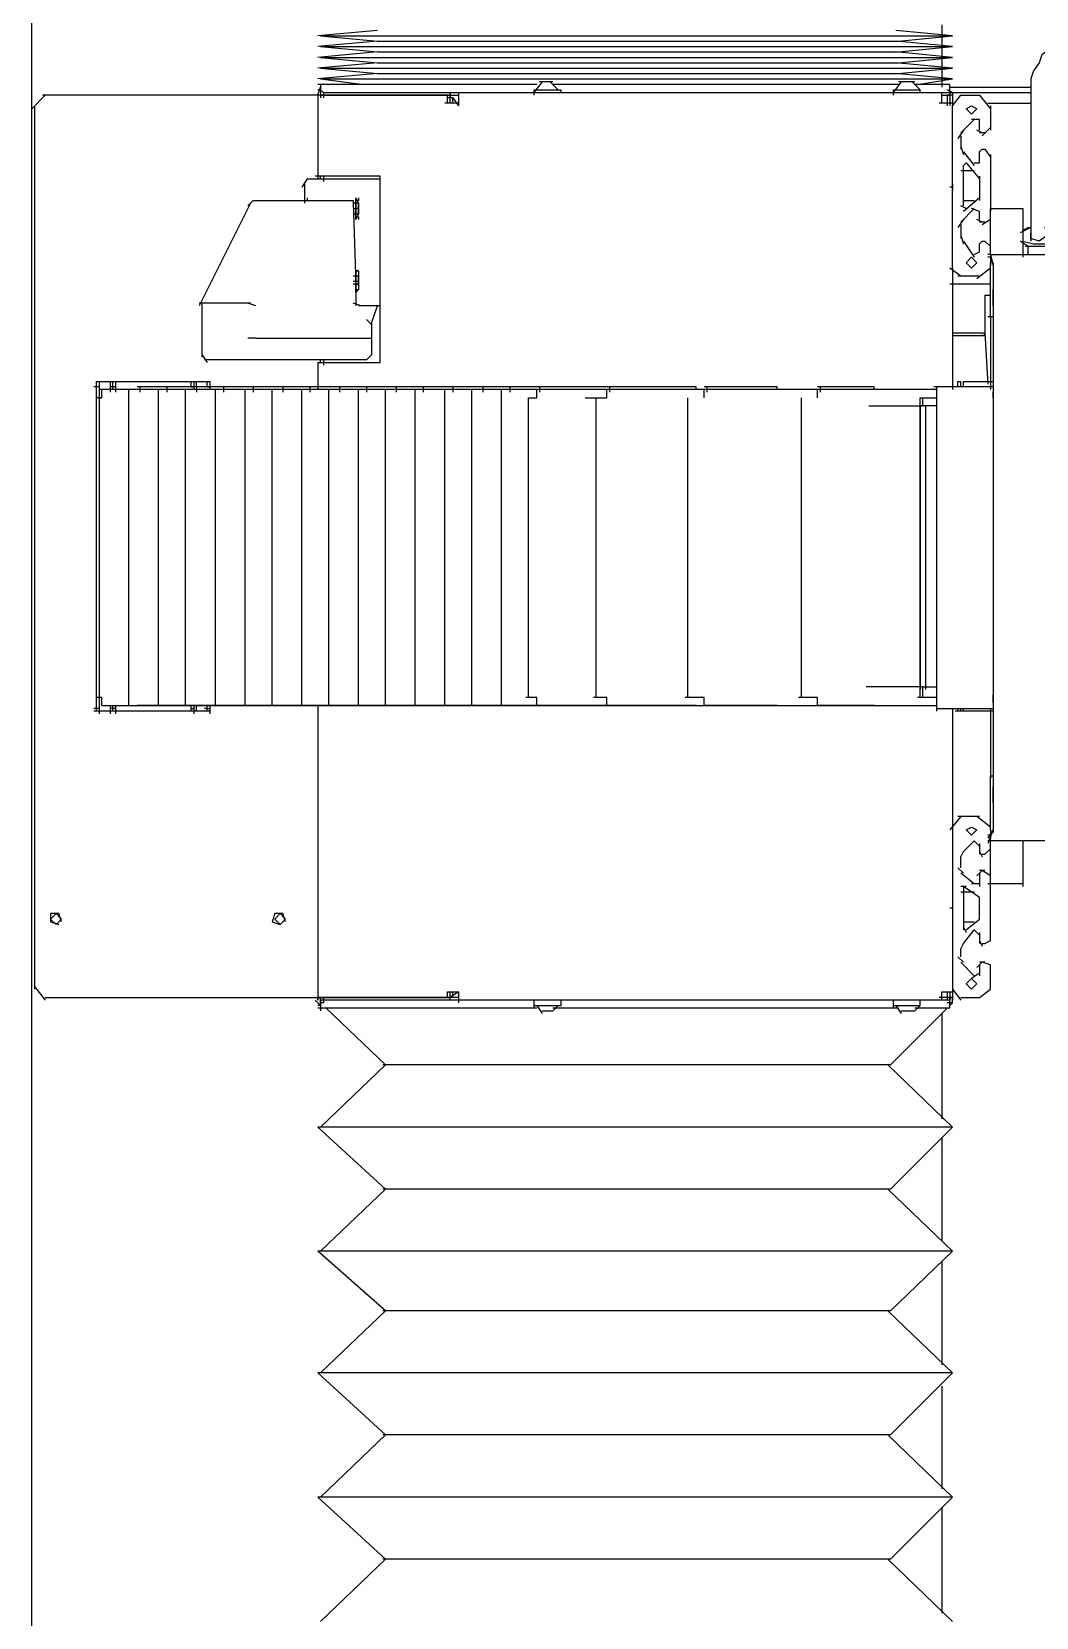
# Model space of a CAD drawing. Header units: inches. Extents: x 13215 to 16529, y 27038 to 34809.
# Drawn here: x 15402 to 15848, y 30274 to 30977 of the extents above; entities that cross this region are included whole.
import ezdxf

# ---------------------------------------------------------------- set-up
doc = ezdxf.new("R2010")
doc.units = ezdxf.units.IN
doc.header["$MEASUREMENT"] = 0
doc.layers.add('MAQUINAS', color=181, linetype='Continuous')

msp = doc.modelspace()

# ---------------------------------------------------------------- linework, layer by layer
at = {"layer": 'MAQUINAS'}
for points in [[(15402.16, 29249.44), (15402.16, 31038.9)], [(15805.81, 30980.21), (15805.81, 30974.22)], [(15555.47, 30977.81), (15529.12, 30975.42)], [(15555.47, 30973.02), (15529.12, 30970.63)], [(15530.32, 30975.42), (15810.6, 30975.42)], [(15530.32, 30975.42), (15555.47, 30973.02)], [(15555.47, 30973.02), (15786.64, 30973.02)], [(15810.6, 30975.42), (15785.44, 30977.81)], [(15810.6, 30970.63), (15785.44, 30973.02)], [(15786.64, 30973.02), (15810.6, 30975.42)], [(15805.81, 30975.42), (15805.81, 30969.43)], [(15871.68, 30975.42), (15868.09, 30975.42), (15863.3, 30974.22), (15859.71, 30973.02), (15856.11, 30971.82), (15853.72, 30969.43), (15850.12, 30967.03), (15848.93, 30963.44), (15846.53, 30959.85), (15845.33, 30956.25), (15845.33, 30951.46)], [(15555.47, 30968.23), (15529.12, 30965.83)], [(15530.32, 30970.63), (15810.6, 30970.63)], [(15530.32, 30970.63), (15555.47, 30968.23)], [(15530.32, 30965.83), (15810.6, 30965.83)], [(15530.32, 30965.83), (15555.47, 30963.44)], [(15555.47, 30968.23), (15786.64, 30968.23)], [(15810.6, 30965.83), (15785.44, 30968.23)], [(15786.64, 30968.23), (15810.6, 30970.63)], [(15786.64, 30963.44), (15810.6, 30965.83)], [(15805.81, 30969.43), (15805.81, 30964.64)], [(15805.81, 30964.64), (15805.81, 30959.85)], [(15555.47, 30963.44), (15529.12, 30961.04)], [(15555.47, 30958.65), (15529.12, 30956.25)], [(15530.32, 30961.04), (15810.6, 30961.04)], [(15530.32, 30961.04), (15555.47, 30958.65)], [(15555.47, 30963.44), (15786.64, 30963.44)], [(15555.47, 30958.65), (15786.64, 30958.65)], [(15810.6, 30961.04), (15785.44, 30963.44)], [(15810.6, 30956.25), (15785.44, 30958.65)], [(15786.64, 30958.65), (15810.6, 30961.04)], [(15805.81, 30959.85), (15805.81, 30955.06)], [(15626.14, 30953.86), (15529.12, 30953.86)], [(15529.12, 30949.07), (15530.32, 30952.66)], [(15530.32, 30951.46), (15529.12, 30951.46)], [(15530.32, 30956.25), (15810.6, 30956.25)], [(15530.32, 30956.25), (15549.48, 30953.86)], [(15530.32, 30953.86), (15530.32, 30950.26)], [(15530.32, 30951.46), (15530.32, 30949.07)], [(15530.32, 30951.46), (15530.32, 30951.46), (15531.52, 30950.26)], [(15530.32, 30950.26), (15530.32, 30949.07), (15531.52, 30949.07)], [(15530.32, 30950.26), (15530.32, 30947.87)], [(15531.52, 30950.26), (15587.81, 30950.26)], [(15531.52, 30950.26), (15531.52, 30947.87)], [(15587.81, 30950.26), (15587.81, 30947.87)], [(15587.81, 30950.26), (15591.41, 30950.26)], [(15591.41, 30950.26), (15591.41, 30944.28)], [(15591.41, 30950.26), (15805.81, 30950.26)], [(15628.54, 30955.06), (15624.94, 30950.26)], [(15624.94, 30951.46), (15636.92, 30951.46)], [(15624.94, 30951.46), (15624.94, 30949.07)], [(15633.33, 30955.06), (15627.34, 30955.06)], [(15635.72, 30951.46), (15632.13, 30955.06)], [(15786.64, 30953.86), (15633.33, 30953.86)], [(15636.92, 30950.26), (15636.92, 30951.46)], [(15787.84, 30955.06), (15784.25, 30950.26)], [(15784.25, 30951.46), (15796.22, 30951.46)], [(15784.25, 30951.46), (15784.25, 30949.07)], [(15793.83, 30955.06), (15786.64, 30955.06)], [(15796.22, 30951.46), (15792.63, 30955.06)], [(15809.4, 30953.86), (15793.83, 30953.86)], [(15795.03, 30953.86), (15810.6, 30956.25)], [(15796.22, 30950.26), (15796.22, 30951.46)], [(15805.81, 30955.06), (15805.81, 30952.66)], [(15805.81, 30945.47), (15805.81, 30950.26)], [(15805.81, 30950.26), (15809.4, 30950.26)], [(15810.6, 30950.26), (15808.2, 30951.46)], [(15809.4, 30951.46), (15809.4, 30953.86)], [(15809.4, 30952.66), (15845.33, 30952.66)], [(15809.4, 30950.26), (15809.4, 30951.46)], [(15809.4, 30950.26), (15809.4, 30947.87)], [(15809.4, 30950.26), (15810.6, 30950.26)], [(15810.6, 30950.26), (15810.6, 30947.87)], [(15810.6, 30950.26), (15845.33, 30950.26)], [(15845.33, 30951.46), (15845.33, 30884.39)], [(15408.15, 30949.07), (15402.16, 30943.08)], [(15403.36, 30944.28), (15403.36, 30552.61)], [(15530.32, 30949.07), (15406.95, 30949.07)], [(15586.62, 30949.07), (15527.92, 30949.07)], [(15529.12, 30949.07), (15527.92, 30949.07)], [(15530.32, 30949.07), (15529.12, 30949.07)], [(15531.52, 30949.07), (15529.12, 30949.07)], [(15530.32, 30949.07), (15529.12, 30949.07)], [(15529.12, 30949.07), (15529.12, 30911.94)], [(15531.52, 30949.07), (15587.81, 30949.07)], [(15591.41, 30945.47), (15585.42, 30945.47)], [(15587.81, 30949.07), (15586.62, 30949.07)], [(15586.62, 30949.07), (15587.81, 30949.07)], [(15586.62, 30945.47), (15586.62, 30949.07)], [(15589.01, 30947.87), (15586.62, 30947.87)], [(15587.81, 30945.47), (15587.81, 30949.07)], [(15587.81, 30949.07), (15591.41, 30949.07)], [(15589.01, 30945.47), (15589.01, 30947.87)], [(15589.01, 30947.87), (15591.41, 30944.28)], [(15810.6, 30945.47), (15804.61, 30945.47)], [(15805.81, 30949.07), (15809.4, 30949.07)], [(15808.2, 30949.07), (15808.2, 30944.28)], [(15810.6, 30949.07), (15808.2, 30949.07)], [(15810.6, 30949.07), (15808.2, 30949.07)], [(15810.6, 30949.07), (15809.4, 30949.07)], [(15809.4, 30949.07), (15809.4, 30944.28)], [(15810.6, 30945.47), (15809.4, 30945.47)], [(15810.6, 30949.07), (15810.6, 30944.28)], [(15810.6, 30944.28), (15814.19, 30949.07)], [(15810.6, 30909.54), (15810.6, 30944.28)], [(15814.19, 30949.07), (15822.57, 30949.07)], [(15818.98, 30944.28), (15821.38, 30943.08), (15818.98, 30940.68), (15816.59, 30943.08), (15818.98, 30944.28)], [(15822.57, 30949.07), (15827.37, 30943.08)], [(15826.17, 30945.47), (15845.33, 30945.47)], [(15827.37, 30944.28), (15827.37, 30933.5)], [(15820.18, 30938.29), (15814.19, 30932.3)], [(15822.57, 30938.29), (15818.98, 30938.29)], [(15822.57, 30933.5), (15822.57, 30938.29)], [(15815.39, 30933.5), (15812.99, 30929.9)], [(15814.19, 30931.1), (15814.19, 30925.11)], [(15823.77, 30932.3), (15821.38, 30933.5)], [(15824.97, 30932.3), (15822.57, 30932.3)], [(15827.37, 30934.69), (15823.77, 30931.1)], [(15814.19, 30926.31), (15815.39, 30922.72)], [(15815.39, 30923.91), (15820.18, 30917.92)], [(15822.57, 30923.91), (15823.77, 30925.11)], [(15822.57, 30919.12), (15822.57, 30923.91)], [(15823.77, 30925.11), (15824.97, 30925.11)], [(15824.97, 30925.11), (15827.37, 30921.52)], [(15827.37, 30922.72), (15827.37, 30897.56)], [(15820.18, 30915.53), (15814.19, 30915.53)], [(15815.39, 30917.92), (15816.59, 30919.12)], [(15815.39, 30899.96), (15815.39, 30917.92)], [(15816.59, 30919.12), (15822.57, 30911.94)], [(15820.18, 30919.12), (15822.57, 30919.12)], [(15524.33, 30911.94), (15521.94, 30908.34)], [(15523.13, 30909.54), (15523.13, 30901.16)], [(15524.33, 30911.94), (15549.48, 30911.94)], [(15556.67, 30913.13), (15527.92, 30913.13)], [(15530.32, 30911.94), (15530.32, 30913.13)], [(15530.32, 30911.94), (15530.32, 30913.13)], [(15531.52, 30913.13), (15531.52, 30910.74)], [(15549.48, 30911.94), (15556.67, 30911.94)], [(15556.67, 30830.49), (15556.67, 30913.13)], [(15810.6, 30908.34), (15809.4, 30908.34)], [(15810.6, 30909.54), (15810.6, 30907.14)], [(15810.6, 30908.34), (15810.6, 30909.54)], [(15810.6, 30872.41), (15810.6, 30908.34)], [(15822.57, 30913.13), (15822.57, 30909.54)], [(15822.57, 30910.74), (15822.57, 30904.75)], [(15499.18, 30901.16), (15476.42, 30855.64)], [(15500.38, 30902.35), (15497.98, 30899.96)], [(15500.38, 30902.35), (15518.34, 30902.35)], [(15518.34, 30902.35), (15544.69, 30902.35)], [(15523.13, 30902.35), (15524.33, 30902.35)], [(15524.33, 30903.55), (15524.33, 30902.35)], [(15544.69, 30902.35), (15544.69, 30899.96)], [(15545.89, 30901.16), (15544.69, 30901.16)], [(15547.09, 30901.16), (15544.69, 30901.16)], [(15547.09, 30901.16), (15544.69, 30901.16)], [(15547.09, 30901.16), (15544.69, 30901.16)], [(15544.69, 30901.16), (15545.89, 30865.22)], [(15547.09, 30903.55), (15547.09, 30902.35), (15545.89, 30902.35), (15545.89, 30898.76)], [(15545.89, 30893.97), (15545.89, 30903.55), (15547.09, 30901.16), (15547.09, 30896.36), (15545.89, 30893.97)], [(15547.09, 30901.16), (15545.89, 30901.16)], [(15545.89, 30901.16), (15545.89, 30897.56)], [(15545.89, 30901.16), (15545.89, 30897.56)], [(15547.09, 30898.76), (15547.09, 30901.16)], [(15822.57, 30903.55), (15815.39, 30897.56)], [(15815.39, 30902.35), (15820.18, 30902.35)], [(15822.57, 30905.95), (15822.57, 30902.35)], [(15545.89, 30898.76), (15544.69, 30898.76)], [(15547.09, 30898.76), (15544.69, 30898.76)], [(15547.09, 30898.76), (15544.69, 30898.76)], [(15545.89, 30896.36), (15544.69, 30896.36)], [(15547.09, 30898.76), (15545.89, 30898.76)], [(15545.89, 30898.76), (15545.89, 30895.17)], [(15545.89, 30898.76), (15545.89, 30895.17)], [(15547.09, 30896.36), (15545.89, 30896.36)], [(15545.89, 30896.36), (15547.09, 30896.36)], [(15545.89, 30896.36), (15547.09, 30896.36)], [(15545.89, 30896.36), (15545.89, 30895.17), (15547.09, 30895.17), (15547.09, 30893.97)], [(15547.09, 30896.36), (15547.09, 30898.76)], [(15815.39, 30893.97), (15812.99, 30890.38)], [(15816.59, 30898.76), (15814.19, 30899.96)], [(15820.18, 30898.76), (15814.19, 30892.77)], [(15822.57, 30897.56), (15818.98, 30898.76)], [(15823.77, 30892.77), (15821.38, 30893.97)], [(15822.57, 30893.97), (15822.57, 30897.56)], [(15827.37, 30893.97), (15823.77, 30891.57)], [(15827.37, 30898.76), (15841.74, 30898.76)], [(15827.37, 30878.4), (15827.37, 30898.76)], [(15841.74, 30898.76), (15841.74, 30877.2)], [(15814.19, 30891.57), (15814.19, 30885.58)], [(15814.19, 30886.78), (15815.39, 30883.19)], [(15824.97, 30892.77), (15822.57, 30892.77)], [(15845.33, 30890.38), (15840.54, 30887.98)], [(15841.74, 30884.39), (15846.53, 30883.19), (15852.52, 30883.19), (15856.11, 30885.58), (15854.91, 30887.98), (15851.32, 30890.38)], [(15841.74, 30889.18), (15844.13, 30890.38)], [(15844.13, 30890.38), (15845.33, 30890.38)], [(15852.52, 30886.78), (15848.93, 30884.39), (15845.33, 30885.58), (15845.33, 30887.98)], [(15845.33, 30886.78), (15845.33, 30884.39)], [(15815.39, 30884.39), (15820.18, 30877.2)], [(15820.18, 30878.4), (15822.57, 30879.6)], [(15822.57, 30883.19), (15823.77, 30884.39)], [(15822.57, 30879.6), (15822.57, 30883.19)], [(15823.77, 30884.39), (15824.97, 30884.39)], [(15824.97, 30884.39), (15827.37, 30881.99)], [(15844.13, 30881.99), (15840.54, 30884.39)], [(15852.52, 30881.99), (15842.94, 30881.99)], [(15844.13, 30878.4), (15844.13, 30881.99)], [(15818.98, 30877.2), (15821.38, 30874.8), (15818.98, 30872.41), (15816.59, 30874.8), (15818.98, 30877.2)], [(15827.37, 30878.4), (15826.17, 30878.4)], [(15827.37, 30877.2), (15826.17, 30877.2)], [(15827.37, 30878.4), (15987.87, 30878.4)], [(15827.37, 30878.4), (15828.56, 30873.61)], [(15827.37, 30878.4), (15827.37, 30876)], [(15827.37, 30878.4), (15827.37, 30876)], [(15827.37, 30877.2), (15828.56, 30873.61)], [(15827.37, 30877.2), (15827.37, 30873.61)], [(15827.37, 30850.85), (15827.37, 30874.8)], [(15828.56, 30874.8), (15828.56, 30622.08)], [(15828.56, 30874.8), (15828.56, 30622.08)], [(15545.89, 30868.82), (15544.69, 30868.82)], [(15547.09, 30868.82), (15544.69, 30868.82)], [(15547.09, 30868.82), (15544.69, 30868.82)], [(15547.09, 30868.82), (15544.69, 30868.82)], [(15545.89, 30866.42), (15544.69, 30866.42)], [(15547.09, 30866.42), (15544.69, 30866.42)], [(15547.09, 30866.42), (15544.69, 30866.42)], [(15545.89, 30866.42), (15544.69, 30866.42)], [(15547.09, 30871.21), (15545.89, 30871.21), (15545.89, 30867.62)], [(15545.89, 30866.42), (15545.89, 30871.21), (15547.09, 30871.21), (15547.09, 30862.83), (15545.89, 30861.63), (15545.89, 30865.22)], [(15547.09, 30868.82), (15545.89, 30868.82)], [(15545.89, 30868.82), (15545.89, 30865.22)], [(15545.89, 30868.82), (15545.89, 30865.22)], [(15545.89, 30867.62), (15545.89, 30862.83), (15547.09, 30862.83)], [(15547.09, 30866.42), (15545.89, 30866.42)], [(15545.89, 30866.42), (15545.89, 30864.03)], [(15545.89, 30866.42), (15545.89, 30864.03)], [(15547.09, 30866.42), (15547.09, 30868.82)], [(15547.09, 30865.22), (15547.09, 30866.42)], [(15814.19, 30868.82), (15809.4, 30872.41)], [(15810.6, 30872.41), (15810.6, 30818.51)], [(15822.57, 30868.82), (15812.99, 30868.82)], [(15827.37, 30872.41), (15821.38, 30867.62)], [(15545.89, 30865.22), (15544.69, 30865.22)], [(15547.09, 30865.22), (15545.89, 30865.22)], [(15545.89, 30865.22), (15547.09, 30865.22)], [(15545.89, 30865.22), (15547.09, 30865.22)], [(15545.89, 30865.22), (15545.89, 30855.64)], [(15827.37, 30865.22), (15809.4, 30865.22)], [(15824.97, 30860.43), (15827.37, 30860.43)], [(15824.97, 30860.43), (15824.97, 30842.47)], [(15828.56, 30855.64), (15828.56, 30862.83)], [(15828.56, 30856.84), (15828.56, 30861.63)], [(15499.18, 30856.84), (15476.42, 30856.84)], [(15477.62, 30856.84), (15476.42, 30856.84)], [(15477.62, 30856.84), (15477.62, 30840.07)], [(15499.18, 30856.84), (15497.98, 30856.84)], [(15501.57, 30855.64), (15497.98, 30856.84)], [(15548.29, 30855.64), (15544.69, 30856.84)], [(15549.48, 30855.64), (15547.09, 30855.64)], [(15556.67, 30855.64), (15548.29, 30855.64)], [(15553.08, 30848.45), (15555.47, 30855.64)], [(15550.68, 30849.65), (15553.08, 30847.26)], [(15553.08, 30841.27), (15553.08, 30848.45)], [(15828.56, 30850.85), (15826.17, 30850.85)], [(15827.37, 30850.85), (15827.37, 30820.91)], [(15477.62, 30841.27), (15477.62, 30832.88)], [(15501.57, 30841.27), (15497.98, 30841.27)], [(15501.57, 30841.27), (15551.88, 30841.27)], [(15551.88, 30841.27), (15553.08, 30841.27)], [(15553.08, 30834.08), (15553.08, 30841.27)], [(15810.6, 30843.66), (15824.97, 30843.66)], [(15810.6, 30842.47), (15824.97, 30842.47)], [(15824.97, 30842.47), (15823.77, 30842.47)], [(15824.97, 30842.47), (15824.97, 30843.66)], [(15824.97, 30843.66), (15826.17, 30820.91)], [(15477.62, 30834.08), (15480.01, 30830.49)], [(15501.57, 30831.69), (15478.82, 30831.69)], [(15550.68, 30831.69), (15500.38, 30831.69)], [(15529.12, 30830.49), (15529.12, 30818.51)], [(15529.12, 30830.49), (15556.67, 30830.49)], [(15530.32, 30830.49), (15530.32, 30831.69)], [(15530.32, 30830.49), (15530.32, 30831.69)], [(15531.52, 30831.69), (15531.52, 30829.29)], [(15550.68, 30831.69), (15553.08, 30834.08)], [(15432.1, 30819.71), (15429.71, 30819.71)], [(15430.91, 30822.1), (15432.1, 30822.1)], [(15430.91, 30819.71), (15430.91, 30822.1)], [(15432.1, 30819.71), (15430.91, 30819.71)], [(15430.91, 30677.17), (15430.91, 30819.71)], [(15432.1, 30822.1), (15436.89, 30822.1)], [(15432.1, 30822.1), (15432.1, 30813.72)], [(15432.1, 30819.71), (15432.1, 30813.72)], [(15445.28, 30818.51), (15432.1, 30818.51)], [(15433.3, 30814.92), (15433.3, 30818.51)], [(15436.89, 30822.1), (15438.09, 30822.1)], [(15436.89, 30822.1), (15436.89, 30817.31)], [(15439.29, 30819.71), (15436.89, 30819.71)], [(15438.09, 30822.1), (15439.29, 30822.1)], [(15438.09, 30818.51), (15438.09, 30822.1)], [(15439.29, 30822.1), (15472.83, 30822.1)], [(15439.29, 30822.1), (15439.29, 30817.31)], [(15439.29, 30819.71), (15439.29, 30817.31)], [(15458.45, 30818.51), (15444.08, 30818.51)], [(15445.28, 30814.92), (15445.28, 30818.51)], [(15462.05, 30819.71), (15448.87, 30819.71)], [(15450.07, 30819.71), (15450.07, 30817.31)], [(15470.43, 30818.51), (15457.26, 30818.51)], [(15458.45, 30814.92), (15458.45, 30818.51)], [(15475.22, 30819.71), (15460.85, 30819.71)], [(15462.05, 30819.71), (15462.05, 30817.31)], [(15483.61, 30818.51), (15469.23, 30818.51)], [(15470.43, 30814.92), (15470.43, 30818.51)], [(15472.83, 30819.71), (15471.63, 30819.71)], [(15472.83, 30822.1), (15474.03, 30822.1)], [(15472.83, 30819.71), (15472.83, 30822.1)], [(15472.83, 30819.71), (15474.03, 30819.71)], [(15474.03, 30822.1), (15475.22, 30822.1)], [(15474.03, 30822.1), (15474.03, 30818.51)], [(15487.2, 30819.71), (15474.03, 30819.71)], [(15475.22, 30822.1), (15480.01, 30822.1)], [(15475.22, 30819.71), (15475.22, 30822.1)], [(15475.22, 30819.71), (15475.22, 30817.31)], [(15480.01, 30819.71), (15478.82, 30819.71)], [(15480.01, 30819.71), (15478.82, 30819.71)], [(15480.01, 30822.1), (15481.21, 30822.1)], [(15480.01, 30819.71), (15480.01, 30822.1)], [(15481.21, 30819.71), (15480.01, 30819.71)], [(15480.01, 30819.71), (15481.21, 30819.71)], [(15481.21, 30822.1), (15481.21, 30818.51)], [(15496.78, 30818.51), (15482.41, 30818.51)], [(15483.61, 30814.92), (15483.61, 30818.51)], [(15500.38, 30819.71), (15486, 30819.71)], [(15487.2, 30819.71), (15487.2, 30817.31)], [(15508.76, 30818.51), (15495.59, 30818.51)], [(15496.78, 30814.92), (15496.78, 30818.51)], [(15513.55, 30819.71), (15499.18, 30819.71)], [(15500.38, 30819.71), (15500.38, 30817.31)], [(15521.94, 30818.51), (15507.56, 30818.51)], [(15508.76, 30814.92), (15508.76, 30818.51)], [(15525.53, 30819.71), (15512.35, 30819.71)], [(15513.55, 30819.71), (15513.55, 30817.31)], [(15533.91, 30818.51), (15520.74, 30818.51)], [(15521.94, 30814.92), (15521.94, 30818.51)], [(15538.7, 30819.71), (15524.33, 30819.71)], [(15525.53, 30819.71), (15525.53, 30817.31)], [(15547.09, 30818.51), (15532.72, 30818.51)], [(15533.91, 30814.92), (15533.91, 30818.51)], [(15550.68, 30819.71), (15537.51, 30819.71)], [(15538.7, 30819.71), (15538.7, 30817.31)], [(15559.07, 30818.51), (15545.89, 30818.51)], [(15547.09, 30814.92), (15547.09, 30818.51)], [(15563.86, 30819.71), (15549.48, 30819.71)], [(15550.68, 30819.71), (15550.68, 30817.31)], [(15572.24, 30818.51), (15557.87, 30818.51)], [(15559.07, 30814.92), (15559.07, 30818.51)], [(15575.84, 30819.71), (15562.66, 30819.71)], [(15563.86, 30819.71), (15563.86, 30817.31)], [(15585.42, 30818.51), (15571.04, 30818.51)], [(15572.24, 30814.92), (15572.24, 30818.51)], [(15589.01, 30819.71), (15574.64, 30819.71)], [(15575.84, 30819.71), (15575.84, 30817.31)], [(15597.4, 30818.51), (15584.22, 30818.51)], [(15585.42, 30814.92), (15585.42, 30818.51)], [(15602.19, 30819.71), (15587.81, 30819.71)], [(15589.01, 30819.71), (15589.01, 30817.31)], [(15610.57, 30818.51), (15596.2, 30818.51)], [(15597.4, 30814.92), (15597.4, 30818.51)], [(15614.16, 30819.71), (15600.99, 30819.71)], [(15602.19, 30819.71), (15602.19, 30817.31)], [(15622.55, 30818.51), (15609.37, 30818.51)], [(15610.57, 30814.92), (15610.57, 30818.51)], [(15627.34, 30819.71), (15612.97, 30819.71)], [(15614.16, 30819.71), (15614.16, 30817.31)], [(15626.14, 30818.51), (15621.35, 30818.51)], [(15652.49, 30818.51), (15624.94, 30818.51)], [(15658.48, 30819.71), (15626.14, 30819.71)], [(15626.14, 30814.92), (15626.14, 30818.51)], [(15627.34, 30819.71), (15627.34, 30817.31)], [(15657.28, 30818.51), (15651.29, 30818.51)], [(15693.22, 30818.51), (15656.09, 30818.51)], [(15696.81, 30819.71), (15657.28, 30819.71)], [(15657.28, 30814.92), (15657.28, 30818.51)], [(15658.48, 30819.71), (15658.48, 30817.31)], [(15701.6, 30818.51), (15692.02, 30818.51)], [(15696.81, 30818.51), (15696.81, 30819.71)], [(15743.52, 30818.51), (15699.21, 30818.51)], [(15732.74, 30819.71), (15700.4, 30819.71)], [(15700.4, 30814.92), (15700.4, 30818.51)], [(15701.6, 30819.71), (15701.6, 30817.31)], [(15732.74, 30818.51), (15732.74, 30819.71)], [(15751.91, 30818.51), (15742.32, 30818.51)], [(15796.22, 30818.51), (15749.51, 30818.51)], [(15775.86, 30819.71), (15750.71, 30819.71)], [(15750.71, 30814.92), (15750.71, 30818.51)], [(15751.91, 30819.71), (15751.91, 30817.31)], [(15775.86, 30818.51), (15775.86, 30819.71)], [(15803.41, 30818.51), (15795.03, 30818.51)], [(15828.56, 30819.71), (15802.21, 30819.71)], [(15803.41, 30819.71), (15803.41, 30675.98)], [(15812.99, 30822.1), (15814.19, 30822.1)], [(15812.99, 30819.71), (15812.99, 30822.1)], [(15814.19, 30819.71), (15814.19, 30822.1)], [(15815.39, 30822.1), (15827.37, 30822.1)], [(15815.39, 30819.71), (15815.39, 30822.1)], [(15827.37, 30822.1), (15828.56, 30822.1)], [(15827.37, 30822.1), (15827.37, 30818.51)], [(15828.56, 30814.92), (15828.56, 30817.31)], [(15828.56, 30817.31), (15828.56, 30813.72)], [(15433.3, 30814.92), (15430.91, 30814.92)], [(15432.1, 30814.92), (15432.1, 30810.13)], [(15432.1, 30814.92), (15433.3, 30814.92)], [(15432.1, 30814.92), (15432.1, 30680.77)], [(15445.28, 30681.97), (15445.28, 30814.92)], [(15458.45, 30681.97), (15458.45, 30814.92)], [(15470.43, 30681.97), (15470.43, 30814.92)], [(15483.61, 30681.97), (15483.61, 30814.92)], [(15496.78, 30681.97), (15496.78, 30814.92)], [(15508.76, 30681.97), (15508.76, 30814.92)], [(15521.94, 30681.97), (15521.94, 30814.92)], [(15533.91, 30681.97), (15533.91, 30814.92)], [(15547.09, 30681.97), (15547.09, 30814.92)], [(15559.07, 30681.97), (15559.07, 30814.92)], [(15572.24, 30681.97), (15572.24, 30814.92)], [(15585.42, 30681.97), (15585.42, 30814.92)], [(15597.4, 30681.97), (15597.4, 30814.92)], [(15610.57, 30681.97), (15610.57, 30814.92)], [(15622.55, 30681.97), (15622.55, 30814.92)], [(15622.55, 30814.92), (15626.14, 30814.92)], [(15647.7, 30814.92), (15657.28, 30814.92)], [(15652.49, 30681.97), (15652.49, 30814.92)], [(15693.22, 30681.97), (15693.22, 30814.92)], [(15743.52, 30681.97), (15743.52, 30814.92)], [(15773.47, 30811.32), (15797.42, 30811.32)], [(15796.22, 30681.97), (15796.22, 30814.92)], [(15796.22, 30814.92), (15803.41, 30814.92)], [(15796.22, 30814.92), (15797.42, 30814.92)], [(15796.22, 30811.32), (15796.22, 30685.56)], [(15803.41, 30811.32), (15796.22, 30811.32)], [(15797.42, 30811.32), (15797.42, 30814.92)], [(15798.62, 30811.32), (15798.62, 30685.56)], [(15798.62, 30811.32), (15798.62, 30685.56)], [(15432.1, 30686.76), (15432.1, 30680.77)], [(15797.42, 30686.76), (15772.27, 30686.76)], [(15797.42, 30686.76), (15803.41, 30686.76)], [(15797.42, 30681.97), (15797.42, 30686.76)], [(15828.56, 30683.16), (15828.56, 30678.37)], [(15828.56, 30679.57), (15828.56, 30683.16)], [(15432.1, 30677.17), (15429.71, 30677.17)], [(15432.1, 30675.98), (15429.71, 30675.98)], [(15433.3, 30681.97), (15430.91, 30681.97)], [(15430.91, 30675.98), (15430.91, 30677.17)], [(15432.1, 30677.17), (15430.91, 30677.17)], [(15436.89, 30675.98), (15430.91, 30675.98)], [(15432.1, 30681.97), (15432.1, 30674.78)], [(15432.1, 30681.97), (15432.1, 30675.98)], [(15433.3, 30678.37), (15433.3, 30681.97)], [(15433.3, 30678.37), (15445.28, 30678.37)], [(15438.09, 30675.98), (15435.7, 30675.98)], [(15436.89, 30678.37), (15436.89, 30674.78)], [(15439.29, 30677.17), (15436.89, 30677.17)], [(15439.29, 30675.98), (15436.89, 30675.98)], [(15438.09, 30675.98), (15438.09, 30678.37)], [(15472.83, 30675.98), (15438.09, 30675.98)], [(15439.29, 30678.37), (15439.29, 30674.78)], [(15439.29, 30678.37), (15439.29, 30675.98)], [(15445.28, 30678.37), (15445.28, 30681.97)], [(15445.28, 30678.37), (15450.07, 30678.37)], [(15445.28, 30678.37), (15458.45, 30678.37)], [(15493.19, 30678.37), (15448.87, 30678.37)], [(15450.07, 30678.37), (15448.87, 30678.37)], [(15458.45, 30678.37), (15458.45, 30681.97)], [(15458.45, 30678.37), (15462.05, 30678.37)], [(15458.45, 30678.37), (15470.43, 30678.37)], [(15505.17, 30678.37), (15460.85, 30678.37)], [(15462.05, 30678.37), (15460.85, 30678.37)], [(15470.43, 30678.37), (15470.43, 30681.97)], [(15470.43, 30678.37), (15475.22, 30678.37)], [(15470.43, 30678.37), (15483.61, 30678.37)], [(15474.03, 30675.98), (15471.63, 30675.98)], [(15472.83, 30675.98), (15472.83, 30678.37)], [(15472.83, 30677.17), (15472.83, 30678.37)], [(15472.83, 30677.17), (15474.03, 30677.17)], [(15475.22, 30675.98), (15472.83, 30675.98)], [(15474.03, 30678.37), (15474.03, 30674.78)], [(15518.34, 30678.37), (15474.03, 30678.37)], [(15475.22, 30678.37), (15474.03, 30678.37)], [(15480.01, 30675.98), (15474.03, 30675.98)], [(15475.22, 30675.98), (15475.22, 30678.37)], [(15480.01, 30677.17), (15478.82, 30677.17)], [(15481.21, 30675.98), (15478.82, 30675.98)], [(15480.01, 30675.98), (15480.01, 30678.37)], [(15480.01, 30677.17), (15480.01, 30678.37)], [(15480.01, 30677.17), (15481.21, 30677.17)], [(15481.21, 30678.37), (15481.21, 30675.98)], [(15481.21, 30677.17), (15481.21, 30674.78)], [(15483.61, 30678.37), (15483.61, 30681.97)], [(15483.61, 30678.37), (15487.2, 30678.37)], [(15483.61, 30678.37), (15496.78, 30678.37)], [(15531.52, 30678.37), (15486, 30678.37)], [(15487.2, 30678.37), (15486, 30678.37)], [(15493.19, 30678.37), (15491.99, 30678.37)], [(15496.78, 30678.37), (15496.78, 30681.97)], [(15496.78, 30678.37), (15500.38, 30678.37)], [(15496.78, 30678.37), (15508.76, 30678.37)], [(15543.5, 30678.37), (15499.18, 30678.37)], [(15500.38, 30678.37), (15499.18, 30678.37)], [(15505.17, 30678.37), (15503.97, 30678.37)], [(15508.76, 30678.37), (15508.76, 30681.97)], [(15508.76, 30678.37), (15513.55, 30678.37)], [(15508.76, 30678.37), (15521.94, 30678.37)], [(15556.67, 30678.37), (15512.35, 30678.37)], [(15513.55, 30678.37), (15512.35, 30678.37)], [(15518.34, 30678.37), (15517.14, 30678.37)], [(15521.94, 30678.37), (15521.94, 30681.97)], [(15521.94, 30678.37), (15525.53, 30678.37)], [(15521.94, 30678.37), (15533.91, 30678.37)], [(15568.65, 30678.37), (15524.33, 30678.37)], [(15525.53, 30678.37), (15524.33, 30678.37)], [(15529.12, 30678.37), (15529.12, 30547.82)], [(15531.52, 30678.37), (15530.32, 30678.37)], [(15533.91, 30678.37), (15533.91, 30681.97)], [(15533.91, 30678.37), (15538.7, 30678.37)], [(15533.91, 30678.37), (15547.09, 30678.37)], [(15581.82, 30678.37), (15537.51, 30678.37)], [(15538.7, 30678.37), (15537.51, 30678.37)], [(15543.5, 30678.37), (15542.3, 30678.37)], [(15547.09, 30678.37), (15547.09, 30681.97)], [(15547.09, 30678.37), (15550.68, 30678.37)], [(15547.09, 30678.37), (15559.07, 30678.37)], [(15595, 30678.37), (15549.48, 30678.37)], [(15550.68, 30678.37), (15549.48, 30678.37)], [(15556.67, 30678.37), (15555.47, 30678.37)], [(15559.07, 30678.37), (15559.07, 30681.97)], [(15559.07, 30678.37), (15563.86, 30678.37)], [(15559.07, 30678.37), (15572.24, 30678.37)], [(15606.98, 30678.37), (15562.66, 30678.37)], [(15563.86, 30678.37), (15562.66, 30678.37)], [(15568.65, 30678.37), (15567.45, 30678.37)], [(15572.24, 30678.37), (15572.24, 30681.97)], [(15572.24, 30678.37), (15575.84, 30678.37)], [(15572.24, 30678.37), (15585.42, 30678.37)], [(15620.15, 30678.37), (15574.64, 30678.37)], [(15575.84, 30678.37), (15574.64, 30678.37)], [(15581.82, 30678.37), (15580.63, 30678.37)], [(15585.42, 30678.37), (15585.42, 30681.97)], [(15585.42, 30678.37), (15589.01, 30678.37)], [(15585.42, 30678.37), (15597.4, 30678.37)], [(15632.13, 30678.37), (15587.81, 30678.37)], [(15589.01, 30678.37), (15587.81, 30678.37)], [(15595, 30678.37), (15593.8, 30678.37)], [(15597.4, 30678.37), (15597.4, 30681.97)], [(15597.4, 30678.37), (15602.19, 30678.37)], [(15597.4, 30678.37), (15610.57, 30678.37)], [(15645.31, 30678.37), (15600.99, 30678.37)], [(15602.19, 30678.37), (15600.99, 30678.37)], [(15606.98, 30678.37), (15605.78, 30678.37)], [(15610.57, 30678.37), (15610.57, 30681.97)], [(15610.57, 30678.37), (15614.16, 30678.37)], [(15610.57, 30678.37), (15622.55, 30678.37)], [(15657.28, 30678.37), (15612.97, 30678.37)], [(15614.16, 30678.37), (15612.97, 30678.37)], [(15620.15, 30678.37), (15618.95, 30678.37)], [(15626.14, 30681.97), (15621.35, 30681.97)], [(15626.14, 30681.97), (15621.35, 30681.97)], [(15622.55, 30678.37), (15627.34, 30678.37)], [(15626.14, 30678.37), (15626.14, 30681.97)], [(15670.46, 30678.37), (15626.14, 30678.37)], [(15627.34, 30678.37), (15626.14, 30678.37)], [(15626.14, 30678.37), (15652.49, 30678.37)], [(15632.13, 30678.37), (15630.93, 30678.37)], [(15645.31, 30678.37), (15644.11, 30678.37)], [(15657.28, 30681.97), (15651.29, 30681.97)], [(15657.28, 30681.97), (15651.29, 30681.97)], [(15652.49, 30678.37), (15658.48, 30678.37)], [(15657.28, 30678.37), (15656.09, 30678.37)], [(15657.28, 30678.37), (15657.28, 30681.97)], [(15696.81, 30678.37), (15657.28, 30678.37)], [(15658.48, 30678.37), (15657.28, 30678.37)], [(15657.28, 30678.37), (15693.22, 30678.37)], [(15670.46, 30678.37), (15669.26, 30678.37)], [(15700.4, 30681.97), (15692.02, 30681.97)], [(15700.4, 30681.97), (15692.02, 30681.97)], [(15693.22, 30678.37), (15701.6, 30678.37)], [(15696.81, 30678.37), (15695.61, 30678.37)], [(15700.4, 30678.37), (15700.4, 30681.97)], [(15732.74, 30678.37), (15700.4, 30678.37)], [(15701.6, 30678.37), (15700.4, 30678.37)], [(15700.4, 30678.37), (15743.52, 30678.37)], [(15732.74, 30678.37), (15731.54, 30678.37)], [(15750.71, 30681.97), (15742.32, 30681.97)], [(15750.71, 30681.97), (15742.32, 30681.97)], [(15743.52, 30678.37), (15751.91, 30678.37)], [(15750.71, 30678.37), (15750.71, 30681.97)], [(15775.86, 30678.37), (15750.71, 30678.37)], [(15751.91, 30678.37), (15750.71, 30678.37)], [(15750.71, 30678.37), (15796.22, 30678.37)], [(15775.86, 30678.37), (15774.66, 30678.37)], [(15803.41, 30681.97), (15795.03, 30681.97)], [(15797.42, 30681.97), (15795.03, 30681.97)], [(15796.22, 30678.37), (15803.41, 30678.37)], [(15803.41, 30677.17), (15828.56, 30677.17)], [(15810.6, 30677.17), (15810.6, 30623.27)], [(15814.19, 30675.98), (15811.79, 30675.98)], [(15812.99, 30675.98), (15812.99, 30677.17)], [(15814.19, 30675.98), (15814.19, 30677.17)], [(15827.37, 30675.98), (15814.19, 30675.98)], [(15815.39, 30675.98), (15815.39, 30677.17)], [(15828.56, 30675.98), (15826.17, 30675.98)], [(15827.37, 30677.17), (15827.37, 30674.78)], [(15827.37, 30675.98), (15827.37, 30646.03)], [(15827.37, 30623.27), (15827.37, 30647.23)], [(15827.37, 30647.23), (15828.56, 30647.23)], [(15828.56, 30635.25), (15828.56, 30642.44)], [(15828.56, 30636.45), (15828.56, 30641.24)], [(15814.19, 30629.26), (15809.4, 30623.27)], [(15822.57, 30629.26), (15812.99, 30629.26)], [(15827.37, 30624.47), (15821.38, 30629.26)], [(15810.6, 30624.47), (15810.6, 30587.34)], [(15818.98, 30624.47), (15821.38, 30623.27), (15818.98, 30620.88), (15816.59, 30623.27), (15818.98, 30624.47)], [(15828.56, 30623.27), (15826.17, 30619.68)], [(15828.56, 30623.27), (15826.17, 30617.29)], [(15827.37, 30620.88), (15826.17, 30620.88)], [(15827.37, 30623.27), (15827.37, 30619.68)], [(15827.37, 30618.48), (15827.37, 30620.88)], [(15827.37, 30618.48), (15827.37, 30620.88)], [(15814.19, 30611.3), (15815.39, 30613.69)], [(15815.39, 30613.69), (15820.18, 30618.48)], [(15820.18, 30618.48), (15822.57, 30616.09)], [(15822.57, 30617.29), (15822.57, 30612.49)], [(15822.57, 30613.69), (15823.77, 30611.3)], [(15823.77, 30612.49), (15824.97, 30612.49)], [(15824.97, 30612.49), (15827.37, 30614.89)], [(15987.87, 30618.48), (15826.17, 30618.48)], [(15827.37, 30618.48), (15826.17, 30618.48)], [(15827.37, 30599.32), (15827.37, 30618.48)], [(15841.74, 30618.48), (15841.74, 30598.12)], [(15815.39, 30604.11), (15812.99, 30606.51)], [(15814.19, 30606.51), (15814.19, 30611.3)], [(15820.18, 30599.32), (15814.19, 30604.11)], [(15822.57, 30599.32), (15818.98, 30599.32)], [(15823.77, 30605.31), (15821.38, 30602.91)], [(15824.97, 30605.31), (15822.57, 30605.31)], [(15822.57, 30604.11), (15822.57, 30598.12)], [(15827.37, 30602.91), (15823.77, 30605.31)], [(15841.74, 30599.32), (15826.17, 30599.32)], [(15827.37, 30574.17), (15827.37, 30599.32)], [(15816.59, 30598.12), (15814.19, 30598.12)], [(15820.18, 30595.73), (15814.19, 30595.73)], [(15815.39, 30598.12), (15815.39, 30578.96)], [(15822.57, 30593.33), (15815.39, 30598.12)], [(15822.57, 30590.94), (15822.57, 30593.33)], [(15412.94, 30586.14), (15415.34, 30583.75), (15412.94, 30581.35), (15410.54, 30583.75), (15412.94, 30586.14)], [(15415.34, 30582.55), (15414.14, 30586.14), (15410.54, 30586.14), (15410.54, 30582.55), (15414.14, 30581.35)], [(15514.75, 30582.55), (15513.55, 30586.14), (15509.96, 30586.14), (15508.76, 30582.55), (15512.35, 30581.35)], [(15512.35, 30586.14), (15514.75, 30583.75), (15512.35, 30581.35), (15509.96, 30583.75), (15512.35, 30586.14)], [(15810.6, 30588.54), (15809.4, 30588.54)], [(15810.6, 30588.54), (15809.4, 30588.54)], [(15810.6, 30588.54), (15809.4, 30588.54)], [(15810.6, 30588.54), (15810.6, 30551.41)], [(15822.57, 30586.14), (15822.57, 30590.94)], [(15822.57, 30583.75), (15822.57, 30586.14)], [(15815.39, 30582.55), (15820.18, 30582.55)], [(15815.39, 30580.16), (15816.59, 30577.76)], [(15815.39, 30572.97), (15820.18, 30578.96)], [(15816.59, 30578.96), (15822.57, 30583.75)], [(15820.18, 30578.96), (15822.57, 30576.56)], [(15822.57, 30577.76), (15822.57, 30572.97)], [(15814.19, 30570.57), (15815.39, 30572.97)], [(15814.19, 30566.98), (15814.19, 30570.57)], [(15822.57, 30574.17), (15823.77, 30571.77)], [(15823.77, 30572.97), (15824.97, 30572.97)], [(15824.97, 30572.97), (15827.37, 30574.17)], [(15815.39, 30564.58), (15812.99, 30566.98)], [(15820.18, 30558.6), (15814.19, 30564.58)], [(15823.77, 30564.58), (15821.38, 30562.19)], [(15824.97, 30564.58), (15822.57, 30564.58)], [(15822.57, 30563.39), (15822.57, 30558.6)], [(15827.37, 30563.39), (15823.77, 30564.58)], [(15827.37, 30552.61), (15827.37, 30563.39)], [(15818.98, 30557.4), (15821.38, 30555), (15818.98, 30552.61), (15816.59, 30555), (15818.98, 30557.4)], [(15822.57, 30559.79), (15818.98, 30557.4)], [(15403.36, 30553.8), (15408.15, 30547.82)], [(15586.62, 30551.41), (15591.41, 30551.41)], [(15586.62, 30549.01), (15586.62, 30551.41)], [(15591.41, 30551.41), (15587.81, 30549.01)], [(15587.81, 30549.01), (15587.81, 30551.41)], [(15587.81, 30549.01), (15589.01, 30550.21)], [(15589.01, 30550.21), (15589.01, 30551.41)], [(15591.41, 30551.41), (15591.41, 30546.62)], [(15805.81, 30547.82), (15805.81, 30551.41)], [(15805.81, 30551.41), (15810.6, 30551.41)], [(15808.2, 30551.41), (15808.2, 30547.82)], [(15809.4, 30551.41), (15809.4, 30547.82)], [(15810.6, 30552.61), (15814.19, 30547.82)], [(15810.6, 30551.41), (15810.6, 30547.82)], [(15822.57, 30549.01), (15827.37, 30552.61)], [(15408.15, 30549.01), (15530.32, 30549.01)], [(15530.32, 30545.42), (15527.92, 30547.82)], [(15530.32, 30549.01), (15529.12, 30549.01)], [(15531.52, 30549.01), (15529.12, 30549.01)], [(15530.32, 30549.01), (15529.12, 30549.01)], [(15529.12, 30549.01), (15586.62, 30549.01)], [(15529.12, 30547.82), (15529.12, 30549.01)], [(15530.32, 30545.42), (15529.12, 30545.42)], [(15626.14, 30544.22), (15529.12, 30544.22)], [(15587.81, 30549.01), (15530.32, 30549.01)], [(15531.52, 30549.01), (15531.52, 30547.82), (15530.32, 30547.82), (15530.32, 30546.62)], [(15530.32, 30546.62), (15530.32, 30549.01)], [(15587.81, 30547.82), (15530.32, 30547.82)], [(15531.52, 30547.82), (15531.52, 30546.62), (15530.32, 30546.62), (15530.32, 30545.42)], [(15530.32, 30545.42), (15530.32, 30546.62)], [(15530.32, 30545.42), (15530.32, 30543.02)], [(15531.52, 30547.82), (15531.52, 30549.01)], [(15559.07, 30519.07), (15532.72, 30544.22)], [(15587.81, 30549.01), (15586.62, 30549.01)], [(15586.62, 30549.01), (15587.81, 30549.01)], [(15591.41, 30549.01), (15586.62, 30549.01)], [(15591.41, 30547.82), (15586.62, 30547.82)], [(15587.81, 30547.82), (15587.81, 30549.01)], [(15805.81, 30547.82), (15590.21, 30547.82)], [(15624.94, 30547.82), (15624.94, 30544.22)], [(15624.94, 30545.42), (15636.92, 30545.42)], [(15626.14, 30545.42), (15628.54, 30541.83)], [(15628.54, 30543.02), (15633.33, 30543.02)], [(15633.33, 30543.02), (15635.72, 30545.42)], [(15786.64, 30544.22), (15633.33, 30544.22)], [(15636.92, 30545.42), (15636.92, 30547.82)], [(15783.05, 30519.07), (15808.2, 30544.22)], [(15784.25, 30547.82), (15784.25, 30544.22)], [(15784.25, 30545.42), (15796.22, 30545.42)], [(15785.44, 30545.42), (15787.84, 30541.83)], [(15787.84, 30543.02), (15793.83, 30543.02)], [(15793.83, 30543.02), (15796.22, 30545.42)], [(15809.4, 30544.22), (15793.83, 30544.22)], [(15796.22, 30545.42), (15796.22, 30547.82)], [(15809.4, 30549.01), (15804.61, 30549.01)], [(15809.4, 30547.82), (15804.61, 30547.82)], [(15810.6, 30549.01), (15808.2, 30549.01)], [(15810.6, 30546.62), (15808.2, 30546.62)], [(15810.6, 30549.01), (15809.4, 30549.01)], [(15809.4, 30549.01), (15810.6, 30549.01)], [(15809.4, 30547.82), (15809.4, 30549.01)], [(15809.4, 30545.42), (15809.4, 30547.82)], [(15809.4, 30545.42), (15810.6, 30546.62)], [(15809.4, 30544.22), (15809.4, 30545.42)], [(15810.6, 30546.62), (15810.6, 30549.01)], [(15814.19, 30549.01), (15822.57, 30549.01)], [(15805.81, 30541.83), (15805.81, 30495.11)], [(15530.32, 30491.52), (15559.07, 30519.07)], [(15783.05, 30519.07), (15557.87, 30519.07)], [(15810.6, 30491.52), (15781.85, 30519.07)], [(15810.6, 30491.52), (15529.12, 30491.52)], [(15559.07, 30463.97), (15529.12, 30491.52)], [(15783.05, 30463.97), (15810.6, 30491.52)], [(15805.81, 30486.73), (15805.81, 30441.21)], [(15530.32, 30436.42), (15559.07, 30463.97)], [(15783.05, 30463.97), (15557.87, 30463.97)], [(15810.6, 30436.42), (15781.85, 30463.97)], [(15810.6, 30436.42), (15529.12, 30436.42)], [(15559.07, 30410.07), (15529.12, 30436.42)], [(15783.05, 30410.07), (15810.6, 30436.42)], [(15805.81, 30431.63), (15805.81, 30386.12)], [(15530.32, 30382.52), (15559.07, 30410.07)], [(15783.05, 30410.07), (15557.87, 30410.07)], [(15810.6, 30382.52), (15781.85, 30410.07)], [(15810.6, 30382.52), (15529.12, 30382.52)], [(15559.07, 30354.98), (15529.12, 30382.52)], [(15783.05, 30354.98), (15810.6, 30382.52)], [(15805.81, 30376.54), (15805.81, 30331.02)], [(15530.32, 30327.43), (15559.07, 30354.98)], [(15783.05, 30354.98), (15557.87, 30354.98)], [(15810.6, 30327.43), (15781.85, 30354.98)], [(15810.6, 30327.43), (15529.12, 30327.43)], [(15559.07, 30299.88), (15529.12, 30327.43)], [(15783.05, 30299.88), (15810.6, 30327.43)], [(15805.81, 30322.64), (15805.81, 30275.92)], [(15530.32, 30272.33), (15559.07, 30299.88)], [(15783.05, 30299.88), (15557.87, 30299.88)], [(15810.6, 30272.33), (15781.85, 30299.88)]]:
    msp.add_lwpolyline(points, dxfattribs=at)

doc.saveas('drawing.dxf')
